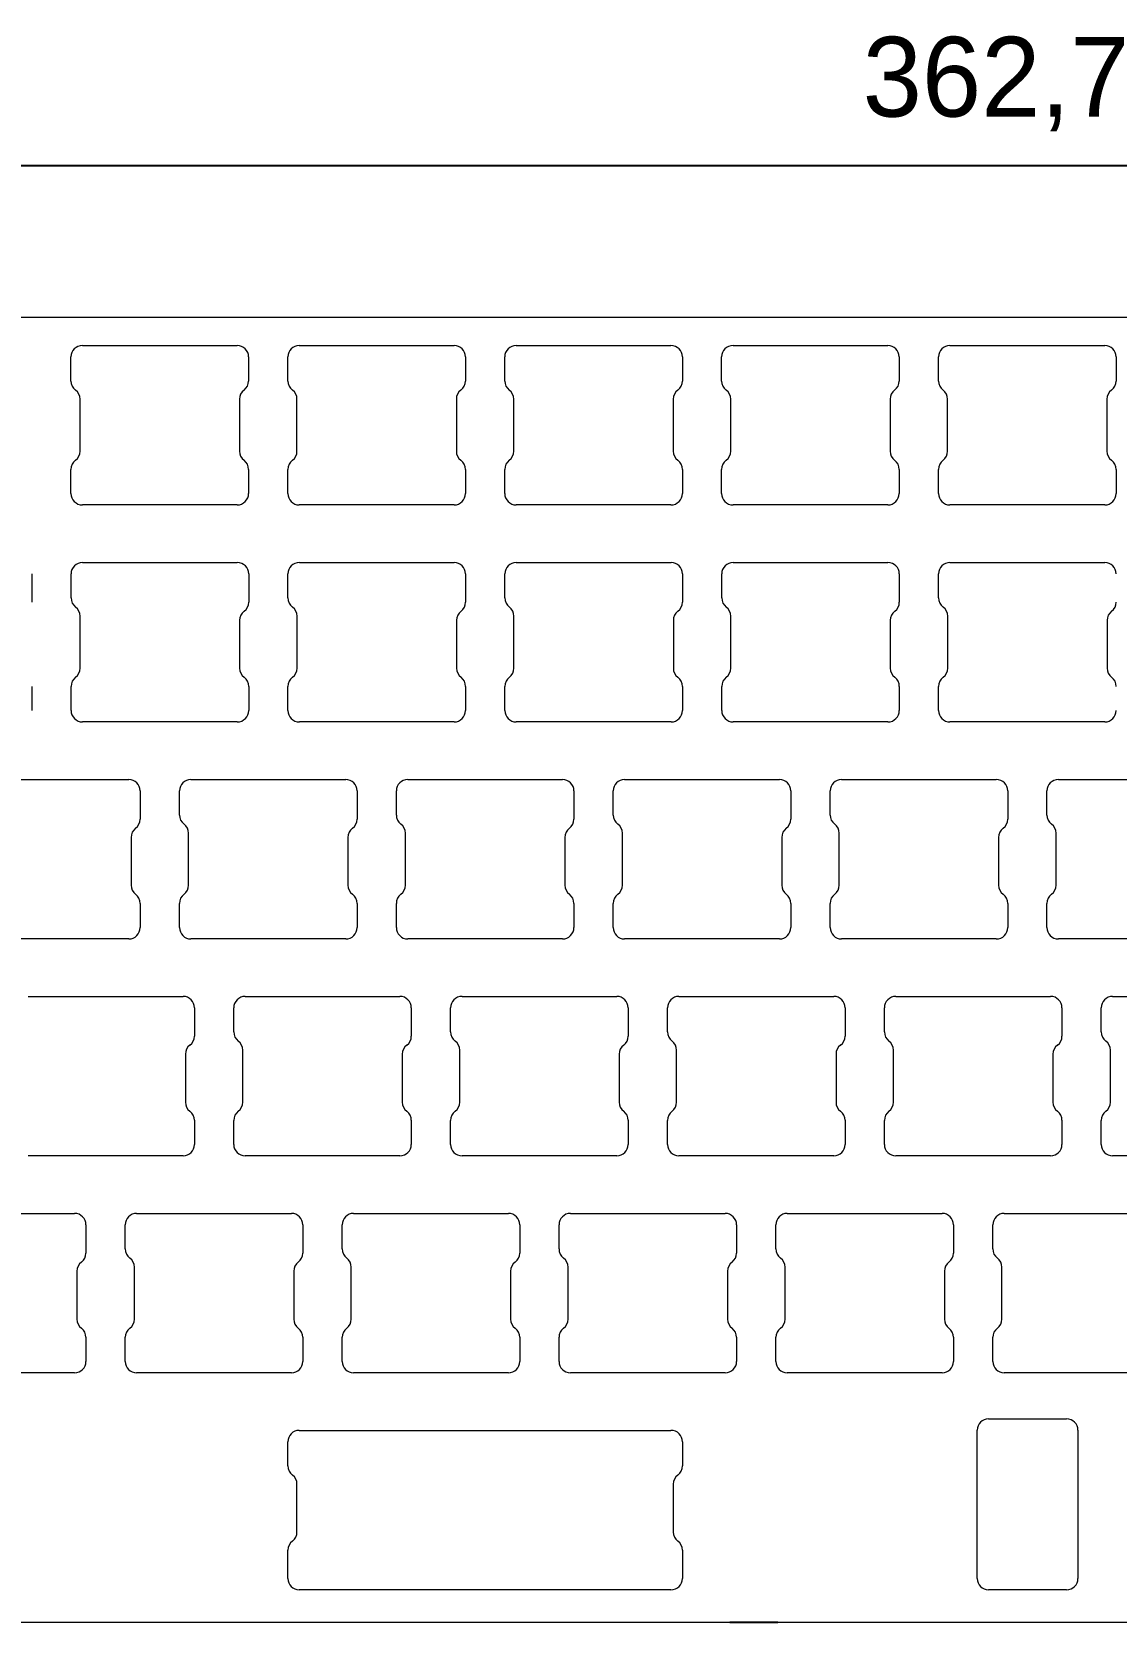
# Model space of a CAD drawing. Header units: millimetres. Extents: x 198 to 380, y 248 to 318.
# Drawn here: x 245.3 to 292.9, y 247.8 to 317.7 of the extents above; entities that cross this region are included whole.
import ezdxf

# ---------------------------------------------------------------- set-up
doc = ezdxf.new("R2010")
doc.units = ezdxf.units.MM
doc.header["$PDSIZE"] = -1
doc.linetypes.add('SLD-实线', pattern=[0])
doc.dimstyles.new('ISO-25', dxfattribs={"dimtxt": 2.5, "dimasz": 2.5, "dimexe": 1.25, "dimexo": 0.625, "dimtad": 1, "dimtxsty": 'Standard', "dimcen": 2.5, "dimadec": 0, "dimazin": 0, "dimtfac": 1, "dimtmove": 0, "dimatfit": 3, "dimfxl": 1, "dimarcsym": 0})

# ---------------------------------------------------------------- blocks, each defined once
blk = doc.blocks.new('*D1')
at = {"color": 0, "lineweight": -2, "transparency": 16777216}
for p, q in [((198.269, 285.957), (198.269, 313.796)), ((379.634, 276.482), (379.634, 313.796)), ((202.349, 311.796), (375.554, 311.796))]:
    blk.add_line(p, q, dxfattribs=at)
at = {"color": 0, "transparency": 16777216}
for points in [[(202.349, 312.476), (202.349, 311.116), (198.269, 311.796)], [(375.554, 312.476), (375.554, 311.116), (379.634, 311.796)]]:
    blk.add_solid(points, dxfattribs=at)
at = {"layer": 'Defpoints', "color": 0, "transparency": 16777216}
for p in [(379.634, 311.796), (198.269, 285.957), (379.634, 276.482)]:
    blk.add_point(p, dxfattribs=at)
at = {"color": 0, "transparency": 16777216, "insert": (288.952, 315.362), "char_height": 3.5, "attachment_point": 5}
blk.add_mtext('362,73', dxfattribs=at)

msp = doc.modelspace()

# ---------------------------------------------------------------- linework, layer by layer
at = {"color": 7, "linetype": 'SLD-实线', "lineweight": 15}
for p, q in [((378.6338, 305.1198), (199.2694, 305.1198)), ((247.5256, 303.889), (254.3252, 303.889)), ((257.0506, 303.889), (263.8502, 303.889)), ((266.5756, 303.889), (273.3752, 303.889)), ((276.1006, 303.889), (282.9002, 303.889)), ((285.6256, 303.889), (292.4252, 303.889)), ((247.0256, 302.3291), (247.0256, 303.389)), ((254.8252, 303.389), (254.8252, 302.3291)), ((256.5506, 302.3291), (256.5506, 303.389)), ((264.3502, 303.389), (264.3502, 302.3291)), ((266.0756, 302.3291), (266.0756, 303.389)), ((273.8752, 303.389), (273.8752, 302.3291)), ((275.6006, 302.3291), (275.6006, 303.389)), ((283.4002, 303.389), (283.4002, 302.3291)), ((285.1256, 302.3291), (285.1256, 303.389)), ((292.9252, 303.389), (292.9252, 302.3291)), ((247.4262, 299.2499), (247.4262, 301.5287)), ((254.4246, 301.5287), (254.4246, 299.2499)), ((256.9512, 299.2499), (256.9512, 301.5287)), ((263.9496, 301.5287), (263.9496, 299.2499)), ((266.4762, 299.2499), (266.4762, 301.5287)), ((273.4746, 301.5287), (273.4746, 299.2499)), ((276.0012, 299.2499), (276.0012, 301.5287)), ((282.9996, 301.5287), (282.9996, 299.2499)), ((285.5262, 299.2499), (285.5262, 301.5287)), ((292.5246, 301.5287), (292.5246, 299.2499)), ((247.0256, 297.389), (247.0256, 298.4495)), ((254.8252, 298.4495), (254.8252, 297.389)), ((256.5506, 297.389), (256.5506, 298.4495)), ((264.3502, 298.4495), (264.3502, 297.389)), ((266.0756, 297.389), (266.0756, 298.4495)), ((273.8752, 298.4495), (273.8752, 297.389)), ((275.6006, 297.389), (275.6006, 298.4495)), ((283.4002, 298.4495), (283.4002, 297.389)), ((285.1256, 297.389), (285.1256, 298.4495)), ((292.9252, 298.4495), (292.9252, 297.389)), ((254.3252, 296.889), (247.5256, 296.889)), ((263.8502, 296.889), (257.0506, 296.889)), ((273.3752, 296.889), (266.5756, 296.889)), ((282.9002, 296.889), (276.1006, 296.889)), ((292.4252, 296.889), (285.6256, 296.889)), ((247.5299, 294.3644), (254.3295, 294.3644)), ((257.0549, 294.3644), (263.8545, 294.3644)), ((266.5799, 294.3644), (273.3795, 294.3644)), ((276.1049, 294.3644), (282.9045, 294.3644)), ((285.6299, 294.3644), (292.4295, 294.3644)), ((245.3045, 293.8644), (245.3045, 292.624)), ((247.0299, 292.8045), (247.0299, 293.8644)), ((254.8295, 293.8644), (254.8295, 292.624)), ((256.5549, 292.8045), (256.5549, 293.8645)), ((264.3545, 293.8645), (264.3545, 292.624)), ((266.0799, 292.8045), (266.0799, 293.8644)), ((273.8795, 293.8644), (273.8795, 292.624)), ((275.6049, 292.8045), (275.6049, 293.8644)), ((283.4045, 293.8644), (283.4045, 292.624)), ((285.1299, 292.8045), (285.1299, 293.8645)), ((247.4305, 289.7254), (247.4305, 292.0041)), ((254.4305, 291.8248), (254.4305, 289.7245)), ((256.9555, 289.7254), (256.9555, 292.0041)), ((263.9555, 291.8248), (263.9555, 289.7245)), ((266.4805, 289.7254), (266.4805, 292.0041)), ((273.4805, 291.8248), (273.4805, 289.7245)), ((276.0055, 289.7254), (276.0055, 292.0041)), ((283.0055, 291.8248), (283.0055, 289.7245)), ((285.5305, 289.7254), (285.5305, 292.0041)), ((292.5305, 291.8248), (292.5305, 289.7245)), ((245.3045, 288.9253), (245.3045, 287.8644)), ((247.0299, 287.8644), (247.0299, 288.9249)), ((254.8295, 288.9253), (254.8295, 287.8644)), ((256.5549, 287.8644), (256.5549, 288.9249)), ((264.3545, 288.9253), (264.3545, 287.8644)), ((266.0799, 287.8644), (266.0799, 288.9249)), ((273.8795, 288.9253), (273.8795, 287.8644)), ((275.6049, 287.8644), (275.6049, 288.9249)), ((283.4045, 288.9253), (283.4045, 287.8644)), ((285.1299, 287.8644), (285.1299, 288.9249)), ((254.3295, 287.3644), (247.5299, 287.3644)), ((263.8545, 287.3644), (257.0549, 287.3644)), ((273.3795, 287.3644), (266.5799, 287.3644)), ((282.9045, 287.3644), (276.1049, 287.3644)), ((292.4295, 287.3644), (285.6299, 287.3644)), ((242.7647, 284.8371), (249.5642, 284.8371)), ((250.0642, 284.3371), (250.0642, 283.0967)), ((251.7897, 283.2772), (251.7897, 284.3371)), ((252.2897, 284.8371), (259.0893, 284.8371)), ((259.5892, 284.3371), (259.5892, 283.0967)), ((261.3147, 283.2772), (261.3147, 284.3371)), ((261.8147, 284.8371), (268.6142, 284.8371)), ((269.1142, 284.3371), (269.1142, 283.0967)), ((270.8397, 283.2772), (270.8397, 284.3371)), ((271.3397, 284.8371), (278.1392, 284.8371)), ((278.6392, 284.3371), (278.6392, 283.0967)), ((280.3647, 283.2772), (280.3647, 284.3371)), ((280.8647, 284.8371), (287.6643, 284.8371)), ((288.1642, 284.3371), (288.1642, 283.0967)), ((289.8897, 283.2772), (289.8897, 284.3371)), ((290.3897, 284.8371), (297.1893, 284.8371)), ((249.6653, 282.2975), (249.6653, 280.1971)), ((252.1903, 280.198), (252.1903, 282.4768)), ((259.1903, 282.2975), (259.1903, 280.1971)), ((261.7153, 280.198), (261.7153, 282.4768)), ((268.7153, 282.2975), (268.7153, 280.1971)), ((271.2403, 280.198), (271.2403, 282.4768)), ((278.2403, 282.2975), (278.2403, 280.1971)), ((280.7653, 280.198), (280.7653, 282.4768)), ((287.7653, 282.2975), (287.7653, 280.1971)), ((290.2903, 280.198), (290.2903, 282.4768)), ((250.0642, 279.3979), (250.0642, 278.3371)), ((251.7897, 278.3371), (251.7897, 279.3976)), ((259.5892, 279.3979), (259.5892, 278.3371)), ((261.3147, 278.3371), (261.3147, 279.3976)), ((269.1142, 279.3979), (269.1142, 278.3371)), ((270.8397, 278.3371), (270.8397, 279.3976)), ((278.6392, 279.3979), (278.6392, 278.3371)), ((280.3647, 278.3371), (280.3647, 279.3976)), ((288.1642, 279.3979), (288.1642, 278.3371)), ((289.8897, 278.3371), (289.8897, 279.3976)), ((249.5642, 277.8371), (242.7647, 277.8371)), ((259.0892, 277.8371), (252.2897, 277.8371)), ((268.6142, 277.8371), (261.8147, 277.8371)), ((278.1392, 277.8371), (271.3397, 277.8371)), ((287.6642, 277.8371), (280.8647, 277.8371)), ((297.1892, 277.8371), (290.3897, 277.8371)), ((245.1485, 275.3145), (251.9481, 275.3145)), ((254.6735, 275.3145), (261.4731, 275.3145)), ((264.1985, 275.3145), (270.9981, 275.3145)), ((273.7235, 275.3145), (280.5231, 275.3145)), ((283.2485, 275.3145), (290.0481, 275.3145)), ((292.7735, 275.3145), (299.5731, 275.3145)), ((252.448, 274.8145), (252.448, 273.5741)), ((254.1735, 273.7546), (254.1735, 274.8145)), ((261.973, 274.8145), (261.973, 273.5741)), ((263.6985, 273.7546), (263.6985, 274.8145)), ((271.498, 274.8145), (271.498, 273.5741)), ((273.2235, 273.7546), (273.2235, 274.8145)), ((281.023, 274.8145), (281.023, 273.5741)), ((282.7485, 273.7546), (282.7485, 274.8145)), ((290.548, 274.8145), (290.548, 273.5741)), ((292.2735, 273.7546), (292.2735, 274.8145)), ((252.0491, 272.7749), (252.0491, 270.6745)), ((254.5741, 270.6754), (254.5741, 272.9541)), ((261.5741, 272.7749), (261.5741, 270.6745)), ((264.0991, 270.6754), (264.0991, 272.9541)), ((271.0991, 272.7749), (271.0991, 270.6745)), ((273.6241, 270.6754), (273.6241, 272.9541)), ((280.6241, 272.7749), (280.6241, 270.6745)), ((283.1491, 270.6754), (283.1491, 272.9541)), ((290.1491, 272.7749), (290.1491, 270.6745)), ((292.6741, 270.6754), (292.6741, 272.9541)), ((252.448, 269.8753), (252.448, 268.8144)), ((254.1735, 268.8145), (254.1735, 269.875)), ((261.973, 269.8753), (261.973, 268.8145)), ((263.6985, 268.8145), (263.6985, 269.875)), ((271.498, 269.8753), (271.498, 268.8144)), ((273.2235, 268.8145), (273.2235, 269.875)), ((281.023, 269.8753), (281.023, 268.8145)), ((282.7485, 268.8145), (282.7485, 269.875)), ((290.548, 269.8753), (290.548, 268.8144)), ((292.2735, 268.8145), (292.2735, 269.875)), ((251.9481, 268.3145), (245.1485, 268.3145)), ((261.473, 268.3145), (254.6735, 268.3145)), ((270.9981, 268.3145), (264.1985, 268.3145)), ((280.523, 268.3145), (273.7235, 268.3145)), ((290.048, 268.3145), (283.2485, 268.3145)), ((299.5731, 268.3145), (292.7735, 268.3145)), ((240.3839, 265.7895), (247.1834, 265.7895)), ((249.9089, 265.7895), (256.7084, 265.7895)), ((259.4339, 265.7895), (266.2334, 265.7895)), ((268.9589, 265.7895), (275.7584, 265.7895)), ((278.4839, 265.7895), (285.2834, 265.7895)), ((288.0089, 265.7895), (294.8084, 265.7895)), ((247.6834, 265.2895), (247.6834, 264.0491)), ((249.4089, 264.2296), (249.4089, 265.2895)), ((257.2084, 265.2895), (257.2084, 264.0491)), ((258.9339, 264.2296), (258.9339, 265.2895)), ((266.7334, 265.2895), (266.7334, 264.0491)), ((268.4589, 264.2296), (268.4589, 265.2895)), ((276.2584, 265.2895), (276.2584, 264.0491)), ((277.9839, 264.2296), (277.9839, 265.2895)), ((285.7834, 265.2895), (285.7834, 264.0491)), ((287.5089, 264.2296), (287.5089, 265.2895)), ((247.2845, 263.2499), (247.2845, 261.1496)), ((249.8095, 261.1505), (249.8095, 263.4292)), ((256.8095, 263.2499), (256.8095, 261.1496)), ((259.3345, 261.1505), (259.3345, 263.4292)), ((266.3345, 263.2499), (266.3345, 261.1496)), ((268.8595, 261.1505), (268.8595, 263.4292)), ((275.8595, 263.2499), (275.8595, 261.1496)), ((278.3845, 261.1505), (278.3845, 263.4292)), ((285.3845, 263.2499), (285.3845, 261.1496)), ((287.9095, 261.1505), (287.9095, 263.4292)), ((247.6834, 260.3504), (247.6834, 259.2895)), ((249.4089, 259.2895), (249.4089, 260.35)), ((257.2084, 260.3504), (257.2084, 259.2895)), ((258.9339, 259.2895), (258.9339, 260.35)), ((266.7334, 260.3504), (266.7334, 259.2895)), ((268.4589, 259.2895), (268.4589, 260.35)), ((276.2584, 260.3504), (276.2584, 259.2895)), ((277.9839, 259.2895), (277.9839, 260.35)), ((285.7834, 260.3504), (285.7834, 259.2895)), ((287.5089, 259.2895), (287.5089, 260.35)), ((247.1834, 258.7895), (240.3839, 258.7895)), ((256.7084, 258.7895), (249.9089, 258.7895)), ((266.2334, 258.7895), (259.4339, 258.7895)), ((275.7584, 258.7895), (268.9589, 258.7895)), ((285.2834, 258.7895), (278.4839, 258.7895)), ((294.8084, 258.7895), (288.0089, 258.7895)), ((257.0505, 256.2646), (273.3763, 256.2646)), ((286.8264, 249.7645), (286.8264, 256.271)), ((287.3264, 256.771), (290.7512, 256.771)), ((291.2512, 256.271), (291.2512, 249.7645)), ((256.5505, 254.7046), (256.5505, 255.7646)), ((273.8762, 255.7646), (273.8762, 254.7045)), ((256.951, 251.804), (256.951, 253.9042)), ((273.4764, 253.9047), (273.4764, 251.8039)), ((256.5505, 249.7645), (256.5505, 251.0036)), ((273.8764, 251.004), (273.8764, 249.7646)), ((273.3762, 249.2645), (257.0505, 249.2645)), ((290.7512, 249.2645), (287.3264, 249.2645)), ((212.1379, 247.8448), (275.9629, 247.8448)), ((278.0629, 247.8448), (340.3702, 247.8448))]:
    msp.add_line(p, q, dxfattribs=at)
msp.add_line((275.9629, 247.8448), (278.0629, 247.8448))
for centre, start, end in [((247.5256, 303.389), 90.000185, 179.99586), ((254.3252, 303.389), 0.000186, 89.998619), ((257.0506, 303.389), 90.000185, 179.99862), ((263.8502, 303.389), 0.000186, 89.995856), ((266.5756, 303.389), 90.000185, 179.99862), ((273.3752, 303.389), 0.000186, 89.998619), ((276.1006, 303.389), 90.000185, 179.99862), ((282.9002, 303.389), 0.000186, 89.998619), ((285.6256, 303.389), 90.000185, 179.99862), ((292.4252, 303.389), 0.001713, 89.998619), ((247.5256, 302.3291), 180, 233.17154), ((254.3252, 302.3291), 306.82846, 0), ((257.0506, 302.3291), 180, 233.17154), ((263.8502, 302.3291), 306.82846, 0), ((266.5756, 302.3291), 180, 233.17154), ((273.3752, 302.3291), 306.82846, 0), ((276.1006, 302.3291), 180, 233.17154), ((282.9002, 302.3291), 306.82846, 0), ((285.6256, 302.3291), 180, 233.17154), ((292.4252, 302.3291), 306.82846, 0), ((246.9262, 301.5287), 0, 53.17154), ((254.9246, 301.5287), 126.82846, 180), ((256.4512, 301.5287), 0, 53.17154), ((264.4496, 301.5287), 126.82846, 180), ((265.9762, 301.5287), 0, 53.17154), ((273.9746, 301.5287), 126.82846, 180), ((275.5012, 301.5287), 0, 53.17154), ((283.4996, 301.5287), 126.82846, 180), ((285.0262, 301.5287), 0, 53.17154), ((293.0246, 301.5287), 126.82846, 180), ((247.5256, 298.4495), 126.82846, 180), ((246.9262, 299.2499), 306.82846, 0), ((254.9246, 299.2499), 180, 233.17154), ((254.3252, 298.4495), 0, 53.17154), ((257.0506, 298.4495), 126.82846, 180), ((256.4512, 299.2499), 306.82846, 0), ((264.4496, 299.2499), 180, 233.17154), ((263.8502, 298.4495), 0, 53.17154), ((266.5756, 298.4495), 126.82846, 180), ((265.9762, 299.2499), 306.82846, 0), ((273.9746, 299.2499), 180, 233.17154), ((273.3752, 298.4495), 0, 53.17154), ((276.1006, 298.4495), 126.82846, 180), ((275.5012, 299.2499), 306.82846, 0), ((283.4996, 299.2499), 180, 233.17154), ((282.9002, 298.4495), 0, 53.17154), ((285.6256, 298.4495), 126.82846, 180), ((285.0262, 299.2499), 306.82846, 0), ((293.0246, 299.2499), 180, 233.17154), ((292.4252, 298.4495), 0, 53.17154), ((247.5256, 297.389), 180.001706, 269.995863), ((254.3252, 297.389), 270.000185, 359.998621), ((257.0506, 297.389), 180.000142, 269.998621), ((263.8502, 297.389), 270.000185, 359.995864), ((266.5756, 297.389), 180.000142, 269.998621), ((273.3752, 297.389), 270.001711, 359.995864), ((276.1006, 297.389), 180.001706, 269.995863), ((282.9002, 297.389), 270.000185, 359.998621), ((285.6256, 297.389), 180.000142, 269.998621), ((292.4252, 297.389), 270.001711, 359.995864), ((247.5299, 293.8644), 90.000185, 179.99862), ((254.3295, 293.8644), 0.000186, 89.998619), ((257.0549, 293.8644), 90.000185, 179.99586), ((263.8545, 293.8644), 0.001713, 89.995856), ((266.5799, 293.8644), 90.001707, 179.99862), ((273.3795, 293.8644), 0.000186, 89.998619), ((276.1049, 293.8644), 90.000185, 179.99862), ((282.9045, 293.8644), 0.000186, 89.998619), ((285.6299, 293.8644), 90.000185, 179.99586), ((292.4295, 293.8644), 0.001713, 89.995856), ((247.5299, 292.8045), 180, 233.17154), ((254.3295, 292.624), 306.945686, 0), ((257.0549, 292.8045), 180, 233.17154), ((263.8545, 292.624), 306.945686, 0), ((266.5799, 292.8045), 180, 233.17154), ((273.3795, 292.624), 306.945686, 360), ((276.1049, 292.8045), 180, 233.17154), ((282.9045, 292.624), 306.945686, 0), ((285.6299, 292.8045), 180, 233.17154), ((292.4295, 292.624), 306.945686, 360), ((246.9305, 292.0041), 0, 53.17154), ((254.9305, 291.8248), 126.945686, 180), ((256.4555, 292.0041), 0, 53.17154), ((264.4555, 291.8248), 126.945686, 180), ((265.9805, 292.0041), 0, 53.17154), ((273.9805, 291.8248), 126.945686, 180), ((275.5055, 292.0041), 0, 53.17154), ((283.5055, 291.8248), 126.945686, 180), ((285.0305, 292.0041), 0, 53.17154), ((293.0305, 291.8248), 126.945686, 180), ((247.5299, 288.9249), 126.82846, 180), ((246.9305, 289.7254), 306.82846, 0), ((254.9305, 289.7245), 180, 233.054314), ((254.3295, 288.9253), 0, 53.054314), ((257.0549, 288.9249), 126.82846, 180), ((256.4555, 289.7254), 306.82846, 0), ((264.4555, 289.7245), 180, 233.054314), ((263.8545, 288.9253), 0, 53.054314), ((266.5799, 288.9249), 126.82846, 180), ((265.9805, 289.7254), 306.82846, 0), ((273.9805, 289.7245), 180, 233.054314), ((273.3795, 288.9253), 0, 53.054314), ((276.1049, 288.9249), 126.82846, 180), ((275.5055, 289.7254), 306.82846, 0), ((283.5055, 289.7245), 180, 233.054314), ((282.9045, 288.9253), 0, 53.054314), ((285.6299, 288.9249), 126.82846, 180), ((285.0305, 289.7254), 306.82846, 0), ((293.0305, 289.7245), 180, 233.054314), ((292.4295, 288.9253), 0, 53.054314), ((247.5299, 287.8644), 180.000142, 269.998621), ((254.3295, 287.8644), 270.000185, 359.995864), ((257.0549, 287.8644), 180.000142, 269.995863), ((263.8545, 287.8644), 270.000185, 359.995864), ((266.5799, 287.8644), 180.001706, 269.998621), ((273.3795, 287.8644), 270.000185, 359.998621), ((276.1049, 287.8644), 180.000142, 269.998621), ((282.9045, 287.8644), 270.000185, 359.995864), ((285.6299, 287.8644), 180.000142, 269.995863), ((292.4295, 287.8644), 270.000185, 359.998621), ((249.5642, 284.3371), 0.000186, 89.998619), ((252.2897, 284.3371), 90.000185, 179.99586), ((259.0892, 284.3371), 0.001713, 89.995856), ((261.8147, 284.3371), 90.000185, 179.99586), ((268.6142, 284.3371), 0.000186, 89.998619), ((271.3397, 284.3371), 90.000185, 179.99862), ((278.1392, 284.3371), 0.000186, 89.998619), ((280.8647, 284.3371), 90.000185, 179.99862), ((287.6642, 284.3371), 0.001713, 89.995856), ((290.3897, 284.3371), 90.000185, 179.99862), ((249.5642, 283.0967), 306.945686, 360), ((252.2897, 283.2772), 180, 233.17154), ((251.6903, 282.4768), 0, 53.17154), ((259.0892, 283.0967), 306.945686, 360), ((261.8147, 283.2772), 180, 233.17154), ((261.2153, 282.4768), 0, 53.17154), ((268.6142, 283.0967), 306.945686, 360), ((271.3397, 283.2772), 180, 233.17154), ((270.7403, 282.4768), 0, 53.17154), ((278.1392, 283.0967), 306.945686, 360), ((280.8647, 283.2772), 180, 233.17154), ((280.2653, 282.4768), 0, 53.17154), ((287.6642, 283.0967), 306.945686, 0), ((290.3897, 283.2772), 180, 233.17154), ((289.7903, 282.4768), 0, 53.17154), ((250.1653, 282.2975), 126.945686, 180), ((259.6903, 282.2975), 126.945686, 180), ((269.2153, 282.2975), 126.945686, 180), ((278.7403, 282.2975), 126.945686, 180), ((288.2653, 282.2975), 126.945686, 180), ((250.1653, 280.1971), 180, 233.054314), ((251.6903, 280.198), 306.82846, 0), ((259.6903, 280.1971), 180, 233.054314), ((261.2153, 280.198), 306.82846, 0), ((269.2153, 280.1971), 180, 233.054314), ((270.7403, 280.198), 306.82846, 0), ((278.7403, 280.1971), 180, 233.054314), ((280.2653, 280.198), 306.82846, 0), ((288.2653, 280.1971), 180, 233.054314), ((289.7903, 280.198), 306.82846, 0), ((249.5642, 279.3979), 0, 53.054314), ((252.2897, 279.3976), 126.82846, 180), ((259.0892, 279.3979), 0, 53.054314), ((261.8147, 279.3976), 126.82846, 180), ((268.6142, 279.3979), 0, 53.054314), ((271.3397, 279.3976), 126.82846, 180), ((278.1392, 279.3979), 0, 53.054314), ((280.8647, 279.3976), 126.82846, 180), ((287.6642, 279.3979), 0, 53.054314), ((290.3897, 279.3976), 126.82846, 180), ((249.5642, 278.3371), 270.000185, 359.995864), ((252.2897, 278.3371), 180.000142, 269.995863), ((259.0892, 278.3371), 270.001711, 359.995864), ((261.8147, 278.3371), 180.000142, 269.998621), ((268.6142, 278.3371), 270.000185, 359.998621), ((271.3397, 278.3371), 180.000142, 269.998621), ((278.1392, 278.3371), 270.000185, 359.995864), ((280.8647, 278.3371), 180.000142, 269.995863), ((287.6642, 278.3371), 270.000185, 359.998621), ((290.3897, 278.3371), 180.000142, 269.998621), ((251.948, 274.8145), 0.001713, 89.995856), ((254.6735, 274.8145), 90.000185, 179.99586), ((261.473, 274.8145), 0.000186, 89.998619), ((264.1985, 274.8145), 90.000185, 179.99862), ((270.998, 274.8145), 0.000186, 89.995856), ((273.7235, 274.8145), 90.000185, 179.99862), ((280.523, 274.8145), 0.000186, 89.998619), ((283.2485, 274.8145), 90.001707, 179.99586), ((290.048, 274.8145), 0.000186, 89.998619), ((292.7735, 274.8145), 90.000185, 179.99862), ((254.6735, 273.7546), 180, 233.17154), ((264.1985, 273.7546), 180, 233.17154), ((273.7235, 273.7546), 180, 233.17154), ((283.2485, 273.7546), 180, 233.17154), ((292.7735, 273.7546), 180, 233.17154), ((252.5491, 272.7749), 126.945686, 180), ((251.948, 273.5741), 306.945686, 360), ((254.0741, 272.9541), 360, 53.17154), ((262.0741, 272.7749), 126.945686, 180), ((261.473, 273.5741), 306.945686, 0), ((263.5991, 272.9541), 360, 53.17154), ((271.5991, 272.7749), 126.945686, 180), ((270.998, 273.5741), 306.945686, 0), ((273.1241, 272.9541), 360, 53.17154), ((281.1241, 272.7749), 126.945686, 180), ((280.523, 273.5741), 306.945686, 0), ((282.6491, 272.9541), 0, 53.17154), ((290.6491, 272.7749), 126.945686, 180), ((290.048, 273.5741), 306.945686, 0), ((292.1741, 272.9541), 0, 53.17154), ((252.5491, 270.6745), 180, 233.054314), ((251.948, 269.8753), 0, 53.054314), ((254.6735, 269.875), 126.82846, 180), ((254.0741, 270.6754), 306.82846, 0), ((262.0741, 270.6745), 180, 233.054314), ((261.473, 269.8753), 0, 53.054314), ((264.1985, 269.875), 126.82846, 180), ((263.5991, 270.6754), 306.82846, 0), ((271.5991, 270.6745), 180, 233.054314), ((270.998, 269.8753), 0, 53.054314), ((273.7235, 269.875), 126.82846, 180), ((273.1241, 270.6754), 306.82846, 0), ((281.1241, 270.6745), 180, 233.054314), ((280.523, 269.8753), 0, 53.054314), ((283.2485, 269.875), 126.82846, 180), ((282.6491, 270.6754), 306.82846, 0), ((290.6491, 270.6745), 180, 233.054314), ((290.048, 269.8753), 0, 53.054314), ((292.7735, 269.875), 126.82846, 180), ((292.1741, 270.6754), 306.82846, 0), ((251.948, 268.8145), 270.001711, 359.995864), ((254.6735, 268.8145), 180.000142, 269.998621), ((261.473, 268.8145), 270.000185, 359.998621), ((264.1985, 268.8145), 180.000142, 269.998621), ((270.998, 268.8145), 270.001711, 359.995864), ((273.7235, 268.8145), 180.001706, 269.995863), ((280.523, 268.8145), 270.000185, 359.998621), ((283.2485, 268.8145), 180.001706, 269.995863), ((290.048, 268.8145), 270.000185, 359.995864), ((292.7735, 268.8145), 180.000142, 269.998621), ((247.1834, 265.2895), 0.000186, 89.998619), ((249.9089, 265.2895), 90.000185, 179.99862), ((256.7084, 265.2895), 0.000186, 89.998619), ((259.4339, 265.2895), 90.000185, 179.99862), ((266.2334, 265.2895), 0.000186, 89.995856), ((268.9589, 265.2895), 90.000185, 179.99862), ((275.7584, 265.2895), 0.000186, 89.995856), ((278.4839, 265.2895), 90.000185, 179.99862), ((285.2834, 265.2895), 0.000186, 89.998619), ((288.0089, 265.2895), 90.001707, 179.99862), ((247.1834, 264.0491), 306.945686, 0), ((249.9089, 264.2296), 180, 233.17154), ((256.7084, 264.0491), 306.945686, 360), ((259.4339, 264.2296), 180, 233.17154), ((266.2334, 264.0491), 306.945686, 0), ((268.9589, 264.2296), 180, 233.17154), ((275.7584, 264.0491), 306.945686, 0), ((278.4839, 264.2296), 180, 233.17154), ((285.2834, 264.0491), 306.945686, 360), ((288.0089, 264.2296), 180, 233.17154), ((247.7845, 263.2499), 126.945686, 180), ((249.3095, 263.4292), 0, 53.17154), ((257.3095, 263.2499), 126.945686, 180), ((258.8345, 263.4292), 360, 53.17154), ((266.8345, 263.2499), 126.945686, 180), ((268.3595, 263.4292), 360, 53.17154), ((276.3595, 263.2499), 126.945686, 180), ((277.8845, 263.4292), 360, 53.17154), ((285.8845, 263.2499), 126.945686, 180), ((287.4095, 263.4292), 0, 53.17154), ((247.7845, 261.1496), 180, 233.054314), ((249.3095, 261.1505), 306.82846, 0), ((257.3095, 261.1496), 180, 233.054314), ((258.8345, 261.1505), 306.82846, 0), ((266.8345, 261.1496), 180, 233.054314), ((268.3595, 261.1505), 306.82846, 0), ((276.3595, 261.1496), 180, 233.054314), ((277.8845, 261.1505), 306.82846, 0), ((285.8845, 261.1496), 180, 233.054314), ((287.4095, 261.1505), 306.82846, 0), ((247.1834, 260.3504), 0, 53.054314), ((249.9089, 260.35), 126.82846, 180), ((256.7084, 260.3504), 0, 53.054314), ((259.4339, 260.35), 126.82846, 180), ((266.2334, 260.3504), 0, 53.054314), ((268.9589, 260.35), 126.82846, 180), ((275.7584, 260.3504), 0, 53.054314), ((278.4839, 260.35), 126.82846, 180), ((285.2834, 260.3504), 0, 53.054314), ((288.0089, 260.35), 126.82846, 180), ((247.1834, 259.2895), 270.000185, 359.998621), ((249.9089, 259.2895), 180.000142, 269.998621), ((256.7084, 259.2895), 270.000185, 359.995864), ((259.4339, 259.2895), 180.000142, 269.998621), ((266.2334, 259.2895), 270.001711, 359.995864), ((268.9589, 259.2895), 180.000142, 269.998621), ((275.7584, 259.2895), 270.000185, 359.998621), ((278.4839, 259.2895), 180.000142, 269.998621), ((285.2834, 259.2895), 270.001711, 359.995864), ((288.0089, 259.2895), 180.000142, 269.998621), ((257.0505, 255.7646), 90.000185, 179.99586), ((273.3762, 255.7646), 0.001713, 89.995856), ((287.3264, 256.271), 90.000185, 179.99586), ((290.7512, 256.271), 0, 89.995856), ((257.0505, 254.7046), 180, 233.165375), ((256.451, 253.9042), 0, 53.165375), ((273.9763, 253.9045), 126.871627, 179.975741), ((273.3762, 254.7045), 306.871627, 0), ((257.0505, 251.0036), 126.834625, 180), ((256.451, 251.804), 306.834625, 0), ((273.9764, 251.8039), 180, 233.128373), ((273.3764, 251.0039), 0.011271, 53.128373), ((257.0505, 249.7645), 180, 270), ((273.3762, 249.7645), 270, 0), ((287.3264, 249.7645), 180.000142, 269.995863), ((290.7512, 249.7645), 270.000185, 359.998621)]:
    msp.add_arc(centre, 0.5, start, end, dxfattribs=at)

# ---------------------------------------------------------------- dimensions: what is measured, and where the dimension line sits
dim = msp.add_linear_dim(base=(379.6338, 311.796), p1=(198.2694, 285.957), p2=(379.6338, 276.4823), dimstyle='ISO-25', override={"dimtxt": 3.5, "dimasz": 4.08, "dimexe": 2, "dimexo": 0, "dimgap": 1.524, "dimtih": 1, "dimtoh": 1, "dimlfac": 2, "dimzin": 0, "dimadec": 2, "dimtzin": 0})
dim.commit()
dim.dimension.update_dxf_attribs({"geometry": '*D1', "text_midpoint": (288.9516, 315.3617)})

doc.saveas('drawing.dxf')
